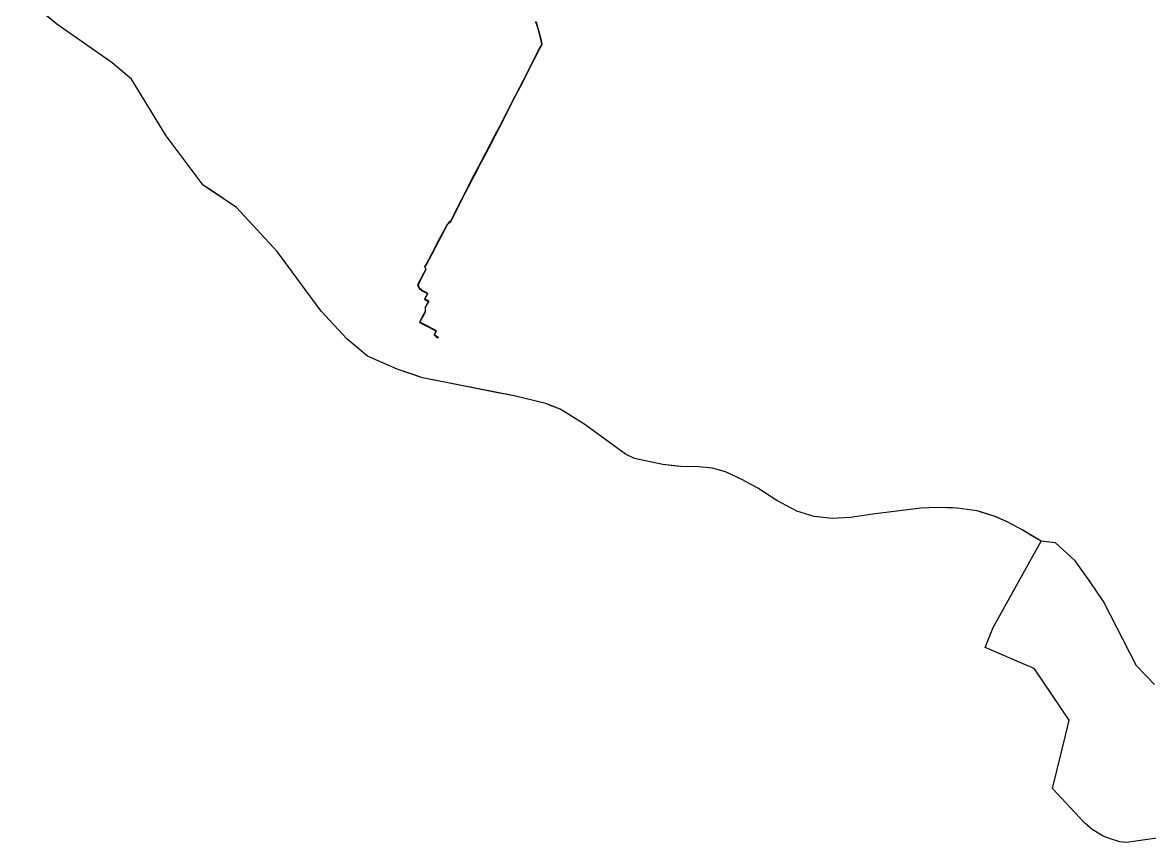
# Model space of a CAD drawing. Extents: x 896 to 2274771, y 652 to 548028.
# Drawn here: x 2229103 to 2239029, y 415919 to 423140 of the extents above; entities that cross this region are included whole.
import ezdxf

# ---------------------------------------------------------------- set-up
doc = ezdxf.new("R2010")
doc.units = 0
doc.header["$MEASUREMENT"] = 0
doc.layers.add('MUNICIPAL', color=14, linetype='CONTINUOUS')
doc.layers.add('Z', color=30, linetype='CONTINUOUS')

msp = doc.modelspace()

# ---------------------------------------------------------------- linework, layer by layer
at = {"layer": 'MUNICIPAL', "linetype": 'Continuous'}
msp.add_lwpolyline([(2239074.94, 417311.01), (2238915.44, 417475.49), (2238624.18, 418041.43), (2238507.69, 418212.77), (2238376.27, 418398.18), (2238201.74, 418556.72), (2238076.5, 418571.06), (2237908.84, 418670.81), (2237775.38, 418743.57), (2237661.74, 418792.57), (2237512.7, 418838.22), (2237335.49, 418863.51), (2237160.15, 418869.48), (2237014.73, 418862.36), (2236592.69, 418810.41), (2236395.06, 418779.78), (2236235.51, 418770.61), (2236076.82, 418789.42), (2235923.92, 418835.9), (2235748.04, 418930.29), (2235581.08, 419040.24), (2235439.51, 419114.69), (2235294.75, 419182.73), (2235179.66, 419216.12), (2235060.37, 419227.47), (2234900.42, 419229.1), (2234741.39, 419246.33), (2234493.08, 419300.29), (2234413.79, 419337.54), (2234056.04, 419599.49), (2233839.15, 419733.55), (2233711.21, 419784.83), (2233432.76, 419851.56), (2232627.14, 420010.94), (2232401.43, 420086.8), (2232142.44, 420202.93), (2231958.59, 420353.95), (2231731.93, 420597.64), (2231344.34, 421122.22), (2230986.95, 421511.52), (2230695.1, 421708.67), (2230366.66, 422141.52), (2230063.84, 422642.67), (2229891.25, 422785.78), (2229405.68, 423126.19), (2229102.8, 423373.76)], dxfattribs=at)
at = {"layer": 'Z', "linetype": 'Continuous'}
for points in [[(2239134.11, 415963.16), (2238827.7, 415918.81), (2238769.29, 415924.96), (2238678.72, 415953.48), (2238622.75, 415975.43), (2238525.54, 416032.42), (2238453.28, 416095.9), (2238174.78, 416394.12), (2238293.28, 416873.04), (2238323.27, 416995.27), (2238016.76, 417448.69), (2237986.39, 417461.3), (2237958.92, 417473.38), (2237583.03, 417634.43), (2237652.36, 417811.37), (2237946.86, 418340.74), (2238076.4, 418571.03), (2237993.26, 418620.58), (2237908.85, 418670.81), (2237775.39, 418743.56), (2237684.53, 418782.73), (2237661.74, 418792.56), (2237620.3, 418805.26), (2237512.7, 418838.23), (2237335.49, 418863.49), (2237333.72, 418863.55), (2237293.59, 418864.93), (2237160.16, 418869.48), (2237014.74, 418862.36), (2236592.7, 418810.39), (2236395.06, 418779.78), (2236235.52, 418770.61), (2236076.83, 418789.43), (2235923.92, 418835.9), (2235748.05, 418930.29), (2235581.08, 419040.24), (2235439.51, 419114.69), (2235294.75, 419182.73), (2235179.66, 419216.13), (2235060.37, 419227.48), (2234900.41, 419229.1), (2234867.28, 419232.69), (2234741.39, 419246.34), (2234493.09, 419300.28), (2234413.77, 419337.54), (2234163.91, 419520.51), (2234056.04, 419599.49), (2233839.16, 419733.56), (2233752.47, 419768.3), (2233711.21, 419784.84), (2233432.76, 419851.56), (2233289.21, 419879.95), (2232878.65, 419961.18), (2232627.14, 420010.93), (2232551.58, 420036.33), (2232401.44, 420086.8), (2232142.44, 420202.93), (2231958.59, 420353.94), (2231731.92, 420597.64), (2231344.34, 421122.23), (2230986.94, 421511.51), (2230879.83, 421583.87), (2230793.13, 421642.45), (2230695.1, 421708.66), (2230366.66, 422141.53), (2230063.85, 422642.66), (2229891.25, 422785.78), (2229405.69, 423126.19), (2229181.78, 423309.2)], [(2239134.11, 415963.16), (2238827.7, 415918.81), (2238769.29, 415924.96), (2238678.72, 415953.48), (2238622.75, 415975.43), (2238525.54, 416032.42), (2238453.28, 416095.9), (2238174.78, 416394.12), (2238293.28, 416873.04), (2238323.27, 416995.27), (2238016.76, 417448.69), (2237986.39, 417461.3), (2237958.92, 417473.38), (2237583.03, 417634.43), (2237652.36, 417811.37), (2237946.86, 418340.74), (2238076.4, 418571.03), (2237993.26, 418620.58), (2237908.85, 418670.81), (2237775.39, 418743.56), (2237684.53, 418782.73), (2237661.74, 418792.56), (2237620.3, 418805.26), (2237512.7, 418838.23), (2237335.49, 418863.49), (2237333.72, 418863.55), (2237293.59, 418864.93), (2237160.16, 418869.48), (2237014.74, 418862.36), (2236592.7, 418810.39), (2236395.06, 418779.78), (2236235.52, 418770.61), (2236076.83, 418789.43), (2235923.92, 418835.9), (2235748.05, 418930.29), (2235581.08, 419040.24), (2235439.51, 419114.69), (2235294.75, 419182.73), (2235179.66, 419216.13), (2235060.37, 419227.48), (2234900.41, 419229.1), (2234867.28, 419232.69), (2234741.39, 419246.34), (2234493.09, 419300.28), (2234413.77, 419337.54), (2234163.91, 419520.51), (2234056.04, 419599.49), (2233839.16, 419733.56), (2233752.47, 419768.3), (2233711.21, 419784.84), (2233432.76, 419851.56), (2233289.21, 419879.95), (2232878.65, 419961.18), (2232627.14, 420010.93), (2232551.58, 420036.33), (2232401.44, 420086.8), (2232142.44, 420202.93), (2231958.59, 420353.94), (2231731.92, 420597.64), (2231344.34, 421122.23), (2230986.94, 421511.51), (2230879.83, 421583.87), (2230793.13, 421642.45), (2230695.1, 421708.66), (2230366.66, 422141.53), (2230063.85, 422642.66), (2229891.25, 422785.78), (2229405.69, 423126.19), (2229181.78, 423309.2)], [(2239134.11, 415963.16), (2238827.7, 415918.81), (2238769.29, 415924.96), (2238678.72, 415953.48), (2238622.75, 415975.43), (2238525.54, 416032.42), (2238453.28, 416095.9), (2238174.78, 416394.12), (2238293.28, 416873.04), (2238323.27, 416995.27), (2238016.76, 417448.69), (2237986.39, 417461.3), (2237958.92, 417473.38), (2237583.03, 417634.43), (2237652.36, 417811.37), (2237946.86, 418340.74), (2238076.4, 418571.03), (2237993.26, 418620.58), (2237908.85, 418670.81), (2237775.39, 418743.56), (2237684.53, 418782.73), (2237661.74, 418792.56), (2237620.3, 418805.26), (2237512.7, 418838.23), (2237335.49, 418863.49), (2237333.72, 418863.55), (2237293.59, 418864.93), (2237160.16, 418869.48), (2237014.74, 418862.36), (2236592.7, 418810.39), (2236395.06, 418779.78), (2236235.52, 418770.61), (2236076.83, 418789.43), (2235923.92, 418835.9), (2235748.05, 418930.29), (2235581.08, 419040.24), (2235439.51, 419114.69), (2235294.75, 419182.73), (2235179.66, 419216.13), (2235060.37, 419227.48), (2234900.41, 419229.1), (2234867.28, 419232.69), (2234741.39, 419246.34), (2234493.09, 419300.28), (2234413.77, 419337.54), (2234381.45, 419361.21), (2234163.91, 419520.51), (2234056.04, 419599.49), (2233839.16, 419733.56), (2233752.47, 419768.3), (2233711.21, 419784.84), (2233432.76, 419851.56), (2233289.21, 419879.95), (2232878.65, 419961.18), (2232627.14, 420010.93), (2232551.58, 420036.33), (2232401.44, 420086.8), (2232142.44, 420202.93), (2231958.59, 420353.94), (2231731.92, 420597.64), (2231344.34, 421122.23), (2230986.94, 421511.51), (2230879.83, 421583.87), (2230793.13, 421642.45), (2230695.1, 421708.66), (2230366.66, 422141.53), (2230063.85, 422642.66), (2229891.25, 422785.78), (2229405.69, 423126.19), (2229181.78, 423309.2)], [(2233619.59, 423142.82), (2233628.11, 423133.4), (2233641.74, 423085.42), (2233665.91, 422993.35), (2233675.45, 422950.2), (2233673, 422942.2), (2233651.79, 422906.76), (2233604.18, 422810.2), (2233511.74, 422629.08), (2233442.16, 422495.47), (2233363.1, 422339.05), (2233300.01, 422218.59), (2233261.35, 422143.37), (2233223.17, 422068.6), (2233142.82, 421914.92), (2233099.5, 421832.75), (2233061.29, 421762), (2232999.47, 421638.08), (2232937.5, 421519.29), (2232898.48, 421440.63), (2232871.56, 421391.31), (2232856.95, 421380.07), (2232842.42, 421362.26), (2232808.62, 421296.92), (2232774.12, 421232.56), (2232705.44, 421099.32), (2232655.06, 421005.01), (2232642.73, 420990.23), (2232654.48, 420967.42), (2232582.48, 420830.5), (2232598.93, 420792.74), (2232604.55, 420790.64), (2232613.29, 420785.88), (2232611.07, 420782.03), (2232662.94, 420755.19), (2232665.61, 420753.81), (2232668.61, 420752.36), (2232642.06, 420703.32), (2232678.03, 420683.63), (2232648.83, 420633.5), (2232648.02, 420595.86), (2232626.99, 420553.89), (2232614.39, 420530.16), (2232598.23, 420498.61), (2232670.37, 420462.46), (2232743.23, 420424.38), (2232727.6, 420389.58), (2232744.62, 420375.47), (2232755.97, 420367.39), (2232764.63, 420365.84), (2232766.73, 420370.27), (2232763.13, 420371.91), (2232762.36, 420370.31), (2232757.56, 420371.17), (2232747.06, 420378.65), (2232732.5, 420390.72), (2232748.42, 420426.18), (2232672.19, 420466.02), (2232603.63, 420500.38), (2232617.94, 420528.31), (2232630.54, 420552.06), (2232652, 420594.87), (2232652.8, 420632.38), (2232683.55, 420685.17), (2232647.47, 420704.92), (2232674.13, 420754.15), (2232667.4, 420757.39), (2232664.76, 420758.75), (2232616.66, 420783.7), (2232618.78, 420787.45), (2232606.15, 420794.31), (2232601.85, 420795.82), (2232586.7, 420830.39), (2232659.15, 420967.7), (2232647.71, 420989.9), (2232658.32, 421002.63), (2232708.95, 421097.4), (2232777.63, 421230.64), (2232812.13, 421294.99), (2232845.72, 421359.92), (2232859.58, 421376.92), (2232874.55, 421388.43), (2232902, 421438.72), (2232941.04, 421517.42), (2233003, 421636.2), (2233064.81, 421760.1), (2233103, 421830.8), (2233146.33, 421912.99), (2233226.69, 422066.7), (2233264.88, 422141.49), (2233303.53, 422216.69), (2233366.63, 422337.16), (2233445.69, 422493.59), (2233515.27, 422627.19), (2233607.73, 422808.35), (2233655.27, 422904.77), (2233676.68, 422940.54), (2233679.67, 422950.31), (2233669.84, 422994.78), (2233645.63, 423086.98), (2233631.68, 423136.08), (2233622.61, 423146.12)]]:
    msp.add_lwpolyline(points, dxfattribs=at)

doc.saveas('drawing.dxf')
